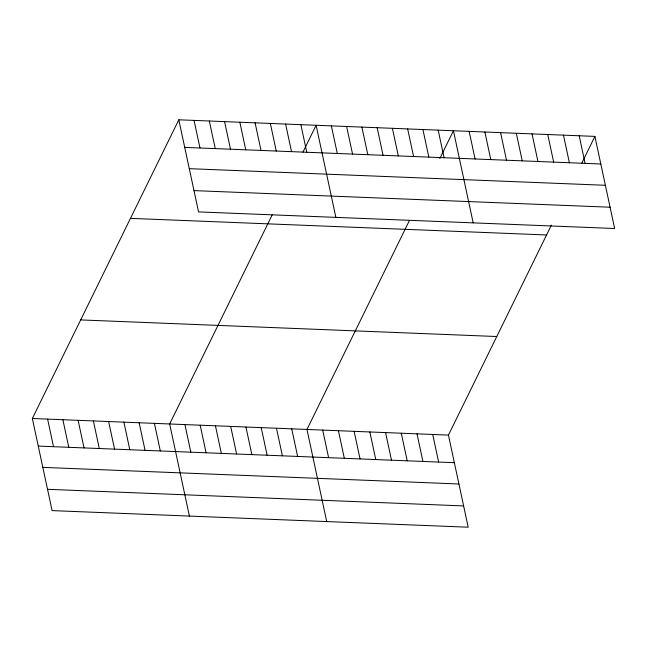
<?xml version="1.0" encoding="UTF-8"?>
<svg xmlns="http://www.w3.org/2000/svg" width="647" height="647" viewBox="0 0 647 647"><rect width="100%" height="100%" fill="white"/><g stroke="black" fill="none" stroke-linecap="round" stroke-linejoin="round"><path stroke-width="0.97" d="M551.406 225.116L448.444 435.099L468.193 527.208L52.1 510.604L32.35 418.496L178.807 119.792L594.9 136.396L614.65 228.504L198.556 211.901L178.807 119.792M272.185 214.885L169.66 423.971L189.409 516.08M302.942 152.15L316.116 125.267L335.866 217.376M409.494 220.36L306.969 429.454L326.719 521.563M439.806 158.531L453.434 130.751L473.175 222.859M581.726 163.279L594.9 136.396M184.727 147.387L600.82 163.99M189.288 168.673L605.382 185.285M193.987 190.606L610.089 207.218M130.476 218.362L546.569 234.966M80.681 319.917L496.775 336.529M32.35 418.496L448.444 435.099M38.262 446.09L454.364 462.694M42.831 467.377L458.925 483.988M47.53 489.31L463.624 505.922M579.186 135.773L585.098 163.359M563.464 135.142L569.384 162.737M547.742 134.511L553.662 162.106M532.028 133.889L537.94 161.483M516.306 133.258L522.226 160.852M500.592 132.635L506.504 160.23M484.87 132.004L490.782 159.599M469.148 131.381L475.068 158.968M438.173 130.144L444.093 157.739M422.92 129.529L428.832 157.124M407.659 128.923L413.579 156.517M392.405 128.316L398.317 155.911M377.144 127.71L383.064 155.296M432.73 434.477L438.642 462.071M361.891 127.095L367.803 154.69M417.008 433.846L422.92 461.44M346.63 126.489L352.55 154.083M401.286 433.215L407.206 460.81M331.377 125.882L337.289 153.476M385.572 432.592L391.484 460.187M369.849 431.961L375.761 459.556M300.863 124.661L306.775 152.255M354.127 431.339L360.047 458.933M285.602 124.054L291.522 151.649M338.413 430.708L344.325 458.302M270.349 123.44L276.261 151.034M322.691 430.085L328.611 457.672M255.096 122.833L261.008 150.427M239.835 122.226L245.755 149.821M291.716 428.848L297.628 456.442M224.582 121.62L230.494 149.206M276.463 428.233L282.375 455.828M209.321 121.005L215.241 148.6M261.202 427.627L267.122 455.221M194.068 120.399L199.98 147.993M245.949 427.02L251.861 454.615M230.688 426.413L236.608 454M215.435 425.799L221.347 453.393M200.174 425.192L206.094 452.787M184.921 424.586L190.833 452.18M154.407 423.364L160.319 450.959M139.145 422.758L145.065 450.352M123.892 422.143L129.804 449.738M108.631 421.537L114.551 449.131M93.378 420.93L99.29 448.525M78.117 420.324L84.037 447.91M62.864 419.709L68.776 447.303M47.603 419.102L53.523 446.697"/></g></svg>
